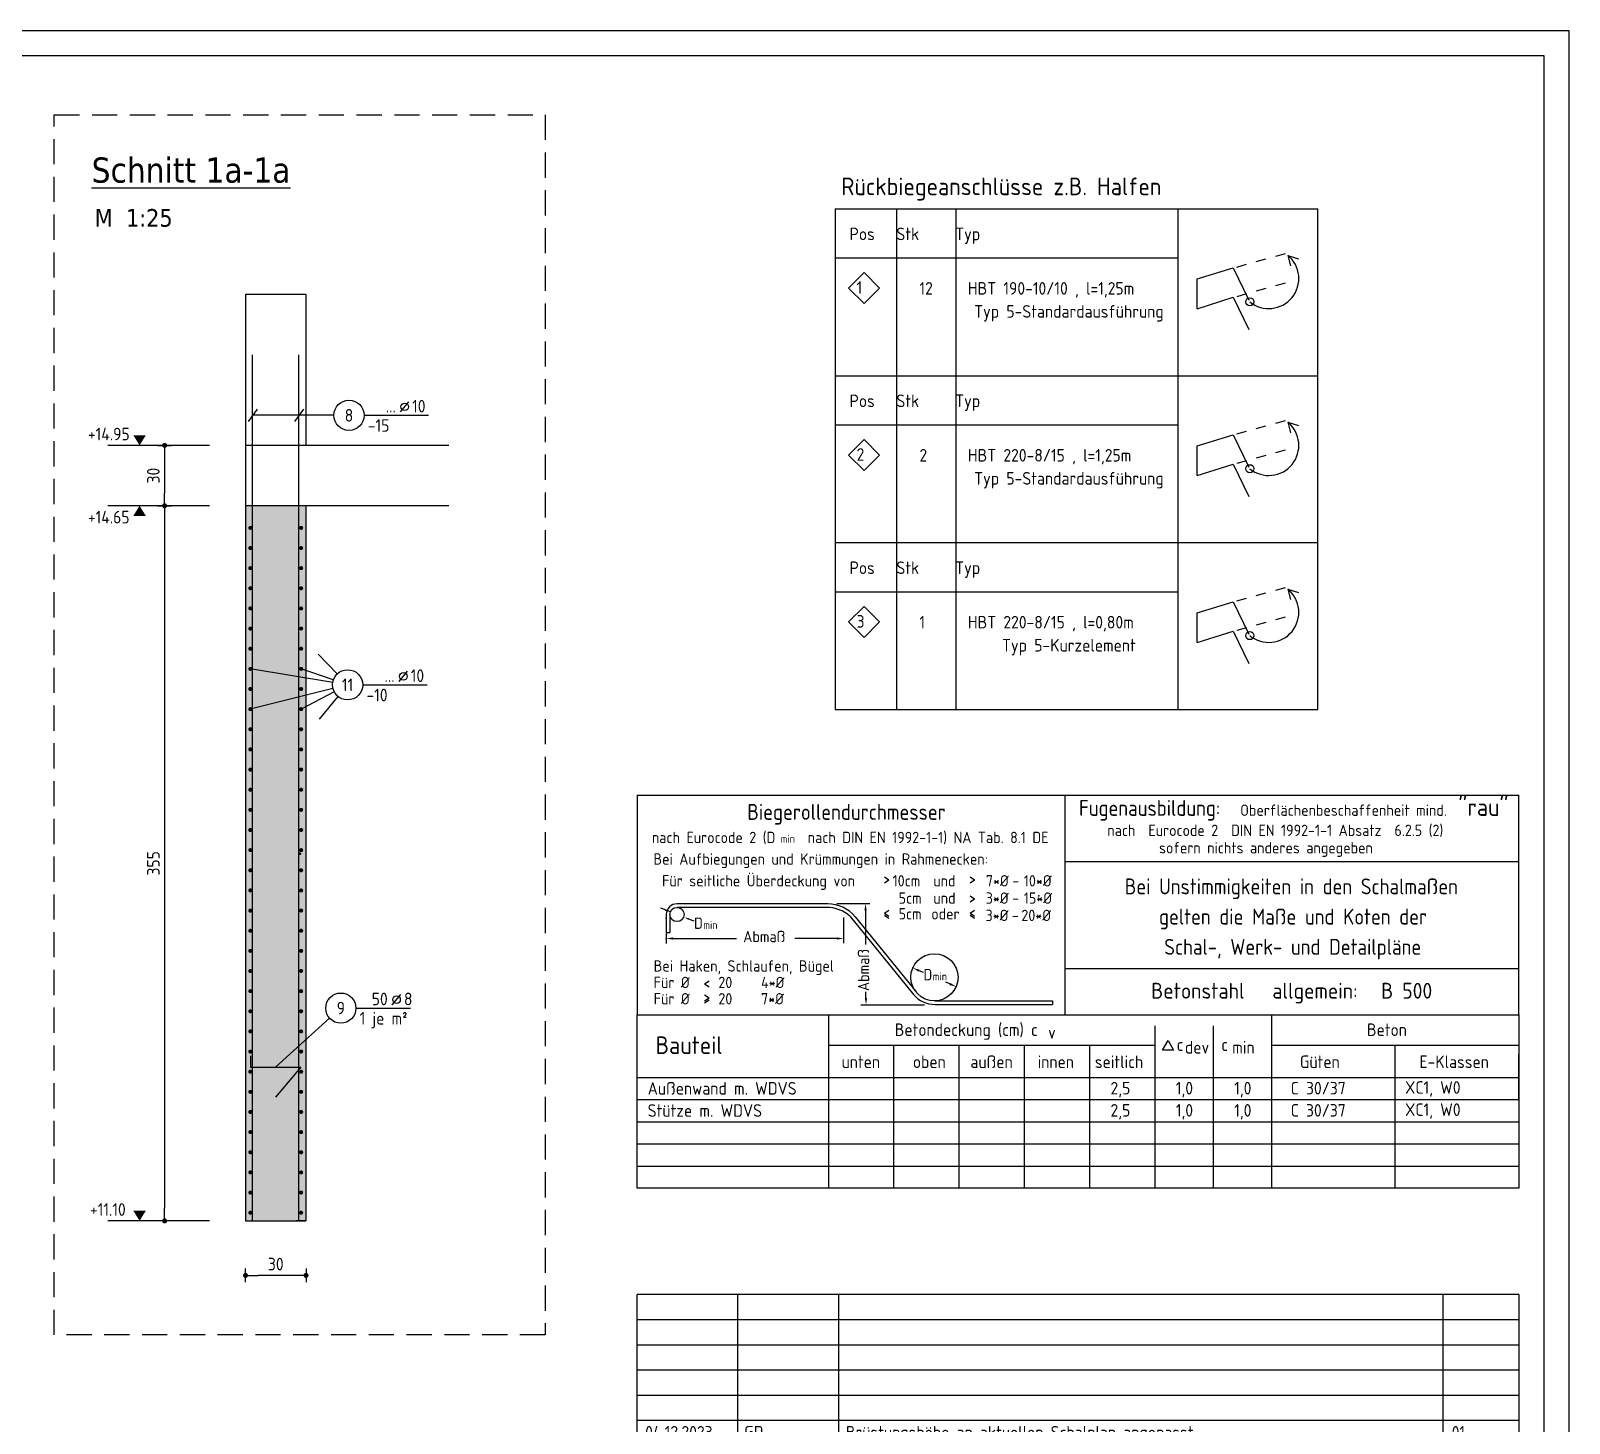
# Model space of a CAD drawing. Extents: x 28 to 142, y -30 to 32.
# Drawn here: x 84.14 to 99.41, y -3.14 to 10.69 of the extents above; entities that cross this region are included whole.
import ezdxf
from ezdxf.enums import TextEntityAlignment as Align

# ---------------------------------------------------------------- set-up
doc = ezdxf.new("R2010")
doc.units = 0
doc.header["$LTSCALE"] = 0.5
for name, pattern in [('AUSGEZOGEN', [1000.01, 1000, 0.01]), ('DOT', [0.175, 0.05, -0.125]), ('STRICHLINIE', [0.75, 0.5, -0.25])]:
    doc.linetypes.add(name, pattern=pattern)
for name, color, linetype in [('AFU', 7, 'Continuous'), ('BET-ANS', 7, 'Continuous'), ('BETON', 7, 'Continuous'), ('DETAIL', 7, 'Continuous'), ('grau_mittel', 7, 'Continuous'), ('HBT', 7, 'Continuous'), ('koten', 7, 'Continuous'), ('MASSE', 7, 'Continuous'), ('OBJEKT', 7, 'Continuous'), ('RAHMEN', 7, 'Continuous'), ('RND', 7, 'Continuous'), ('STEMPEL', 7, 'Continuous'), ('TEXT', 7, 'Continuous')]:
    doc.layers.add(name, color=color, linetype=linetype)
doc.layers.add('NOPLOT', color=7, linetype='Continuous', plot=False)
doc.styles.add('helv', font='tahoma.ttf')
doc.styles.add('liste', font='isocp-e.shx')
doc.styles.add('txt', font='isocp.shx')
doc.linetypes.add('AFU_50K', pattern='A,0.15,["/",Standard,S=0.2,R=0,X=-0.01,Y=-0.1],0.07,["/",Standard,S=0.2,R=0,X=-0.01,Y=-0.1],0.15', length=0.37)
doc.dimstyles.new('DOT_I', dxfattribs={"dimscale": 0.5, "dimtxt": 0.25, "dimasz": 0.25, "dimexe": 0.1, "dimexo": 0.3, "dimgap": 0.1, "dimtad": 1, "dimdec": 3, "dimzin": 3, "dimtxsty": 'txt', "dimblk": 'DOT', "dimblk1": 'DOT', "dimblk2": 'DOT', "dimsah": 1, "dimcen": 0.1, "dimse1": 1, "dimse2": 1, "dimazin": 0, "dimtfac": 1, "dimtdec": 4, "dimtix": 1, "dimtmove": 2, "dimatfit": 3, "dimfxl": 0, "dimtvp": 1, "dimtolj": 1, "dimtzin": 0, "dimarcsym": 0})

# ---------------------------------------------------------------- blocks, each defined once
blk = doc.blocks.new('Plankopf-ER')
at = {"layer": 'RAHMEN', "color": 7, "linetype": 'Continuous'}
for p, q in [((-0.5, 4.6), (-18, 4.6)), ((-18, 4.1), (-18, 4.6)), ((-16, 4.1), (-16, 4.6)), ((-14, 4.1), (-14, 4.6)), ((-2, 4.1), (-2, 4.6)), ((-0.5, 4.6), (-0.5, 4.1)), ((-0.5, 4.1), (-18, 4.1)), ((-18, 3.6), (-18, 4.1)), ((-16, 3.6), (-16, 4.1)), ((-14, 3.6), (-14, 4.1)), ((-2, 3.6), (-2, 4.1)), ((-0.5, 4.1), (-0.5, 3.6)), ((-0.5, 3.6), (-18, 3.6)), ((-18, 3.1), (-18, 3.6)), ((-16, 3.1), (-16, 3.6)), ((-14, 3.1), (-14, 3.6)), ((-2, 3.1), (-2, 3.6)), ((-0.5, 3.6), (-0.5, 3.1)), ((-0.5, 3.1), (-18, 3.1)), ((-18, 2.6), (-18, 3.1)), ((-16, 2.6), (-16, 3.1)), ((-14, 2.6), (-14, 3.1)), ((-2, 2.6), (-2, 3.1)), ((-0.5, 3.1), (-0.5, 2.6)), ((-0.5, 2.6), (-18, 2.6)), ((-18, 2.1), (-18, 2.6)), ((-16, 2.1), (-16, 2.6)), ((-14, 2.1), (-14, 2.6)), ((-2, 2.1), (-2, 2.6)), ((-0.5, 2.6), (-0.5, 2.1)), ((-0.5, 2.1), (-18, 2.1)), ((-18, 1.6), (-18, 2.1)), ((-16, 1.6), (-16, 2.1)), ((-14, 1.6), (-14, 2.1)), ((-2, 1.6), (-2, 2.1)), ((-0.5, 2.1), (-0.5, 1.6)), ((-0.5, 1.6), (-18, 1.6)), ((-18, 1.1), (-18, 1.6)), ((-16, 1.1), (-16, 1.6)), ((-14, 1.1), (-14, 1.6)), ((-2, 1.1), (-2, 1.6)), ((-0.5, 1.6), (-0.5, 1.1)), ((-0.5, 1.1), (-18, 1.1)), ((-18, 0.6), (-18, 1.1)), ((-16, 0.6), (-16, 1.1)), ((-14, 0.6), (-14, 1.1)), ((-2, 0.6), (-2, 1.1)), ((-0.5, 1.1), (-0.5, 0.6)), ((-0.5, 0.6), (-18, 0.6)), ((-18, 0.6), (-18, 0)), ((-16, 0.6), (-16, 0)), ((-14, 0.6), (-14, 0)), ((-2, 0.6), (-2, 0)), ((-0.5, 0.6), (-0.5, 0)), ((-0.5, 0), (-18, 0))]:
    blk.add_line(p, q, dxfattribs=at)
at = {"layer": 'RAHMEN', "color": 7, "linetype": 'Continuous', "style": 'txt'}
for tag, p in [('INDEX-D8', (-17.841, 4.242)), ('INDEX-N8', (-15.876, 4.242)), ('INDEX-X8', (-13.857, 4.242)), ('INDEX8', (-1.833, 4.242)), ('INDEX-D7', (-17.841, 3.742)), ('INDEX-N7', (-15.876, 3.742)), ('INDEX-X7', (-13.857, 3.742)), ('INDEX7', (-1.833, 3.742)), ('INDEX-D6', (-17.841, 3.242)), ('INDEX-N6', (-15.876, 3.242)), ('INDEX-X6', (-13.857, 3.242)), ('INDEX6', (-1.833, 3.242)), ('INDEX-D5', (-17.841, 2.742)), ('INDEX-N5', (-15.876, 2.742)), ('INDEX-X5', (-13.857, 2.742)), ('INDEX5', (-1.833, 2.742)), ('INDEX-D4', (-17.841, 2.242)), ('INDEX-N4', (-15.876, 2.242)), ('INDEX-X4', (-13.857, 2.242)), ('INDEX4', (-1.833, 2.242)), ('INDEX-D3', (-17.841, 1.742)), ('INDEX-N3', (-15.876, 1.742)), ('INDEX-X3', (-13.857, 1.742)), ('INDEX3', (-1.833, 1.742)), ('INDEX-D2', (-17.841, 1.242)), ('INDEX-N2', (-15.876, 1.242)), ('INDEX-X2', (-13.857, 1.242)), ('INDEX2', (-1.833, 1.242)), ('INDEX-D1', (-17.841, 0.742)), ('INDEX-N1', (-15.876, 0.742)), ('INDEX-X1', (-13.857, 0.742)), ('INDEX1', (-1.833, 0.742))]:
    blk.add_attdef(tag, p, '', height=0.25, dxfattribs=at)
at = {"layer": 'STEMPEL', "color": 7, "linetype": 'Continuous', "style": 'helv'}
for s, p in [('DATUM', (-17.833, 0.176)), ('NAME', (-15.853, 0.176)), ('ÄNDERUNGEN', (-13.833, 0.176))]:
    blk.add_text(s, height=0.25, dxfattribs=at).set_placement(p)
at = {"layer": 'STEMPEL', "color": 7, "linetype": 'Continuous', "style": 'helv', "width": 0.8}
blk.add_text('INDEX', height=0.25, dxfattribs=at).set_placement((-1.833, 0.176))
blk = doc.blocks.new('A1-35-0')
at = {"layer": 'RAHMEN'}
for p, q in [((118.9, 59.4), (0, 59.4)), ((118.9, 0), (118.9, 59.4))]:
    blk.add_line(p, q, dxfattribs=at)
at = {"layer": 'RAHMEN', "color": 5}
for p, q in [((118.4, 58.9), (2, 58.9)), ((118.4, 0.5), (118.4, 58.9))]:
    blk.add_line(p, q, dxfattribs=at)
blk = doc.blocks.new('DOT')
at = {"layer": 'MASSE', "color": 7, "linetype": 'Continuous'}
for p, q in [((0, 0), (-1, 0)), ((0, 0.54), (0, -0.54))]:
    blk.add_line(p, q, dxfattribs=at)
at = {"layer": 'MASSE', "color": 7, "linetype": 'Continuous', "const_width": 0.2}
blk.add_lwpolyline([(-0.1, 0, 1), (0.1, 0, 1)], format="xyb", close=True, dxfattribs=at)
blk = doc.blocks.new('*D51')
at = {"layer": 'DEFPOINTS', "color": 0, "linetype": 'AUSGEZOGEN', "transparency": 16777216}
for p in [(86.269, -1.67), (86.269, -1.67), (86.869, -1.67)]:
    blk.add_point(p, dxfattribs=at)
at = {"layer": 'MASSE', "color": 0, "linetype": 'AUSGEZOGEN', "lineweight": -2, "transparency": 16777216}
blk.add_line((86.744, -1.67), (86.394, -1.67), dxfattribs=at)
at = {"layer": 'MASSE', "color": 0, "linetype": 'AUSGEZOGEN', "lineweight": -2, "transparency": 16777216, "xscale": 0.125, "yscale": 0.125, "zscale": 0.125, "rotation": 180}
blk.add_blockref('DOT', (86.269, -1.67), dxfattribs=at)
at = {"layer": 'MASSE', "color": 0, "linetype": 'AUSGEZOGEN', "lineweight": -2, "transparency": 16777216, "xscale": 0.125, "yscale": 0.125, "zscale": 0.125}
blk.add_blockref('DOT', (86.869, -1.67), dxfattribs=at)
at = {"layer": 'MASSE', "color": 0, "linetype": 'AUSGEZOGEN', "transparency": 16777216, "insert": (86.569, -1.557), "char_height": 0.125, "attachment_point": 5, "style": 'txt'}
blk.add_mtext('\\A1;30', dxfattribs=at)
blk = doc.blocks.new('*D52')
at = {"layer": 'DEFPOINTS', "color": 0, "linetype": 'AUSGEZOGEN', "transparency": 16777216}
for p in [(85.466, 5.972), (85.466, -1.128), (85.466, -1.128)]:
    blk.add_point(p, dxfattribs=at)
at = {"layer": 'MASSE', "color": 0, "linetype": 'AUSGEZOGEN', "lineweight": -2, "transparency": 16777216}
blk.add_line((85.466, 5.847), (85.466, -1.003), dxfattribs=at)
at = {"layer": 'MASSE', "color": 0, "linetype": 'AUSGEZOGEN', "lineweight": -2, "transparency": 16777216, "xscale": 0.125, "yscale": 0.125, "zscale": 0.125}
for p, rotation in [((85.466, 5.972), 90), ((85.466, -1.128), 270)]:
    blk.add_blockref('DOT', p, dxfattribs=dict(at, rotation=rotation))
at = {"layer": 'MASSE', "color": 0, "linetype": 'AUSGEZOGEN', "transparency": 16777216, "insert": (85.354, 2.422), "char_height": 0.125, "attachment_point": 5, "rotation": 90, "style": 'txt'}
blk.add_mtext('\\A1;355', dxfattribs=at)
blk = doc.blocks.new('OKRD_O')
at = {"color": 0, "linetype": 'ByBlock'}
blk.add_solid([(-0.125, 0.202), (0.125, 0.202), (0, 0)], dxfattribs=at)
at = {"color": 0, "linetype": 'ByBlock', "style": 'txt'}
blk.add_attdef('OKRD', (0.25, 0.1), '', height=0.25, dxfattribs=at)
blk = doc.blocks.new('RND_LEI')
at = {"layer": 'RND', "color": 7, "linetype": 'Continuous'}
blk.add_line((1.022, 0.066), (1.19, 0.27), dxfattribs=at)
for centre, radius in [((0, 0), 0.3), ((1.106, 0.168), 0.075)]:
    blk.add_circle(centre, radius, dxfattribs=at)
at = {"layer": 'RND', "color": 7, "linetype": 'Continuous', "style": 'txt'}
blk.add_attdef('ANZ', text='', height=0.25, dxfattribs=at).set_placement((0.931, 0.057), align=Align.RIGHT)
for tag, p in [('DUM', (1.253, 0.057)), ('ABSTD', (1.674, 0.057)), ('POSTXT', (0.374, -0.327))]:
    blk.add_attdef(tag, p, '', height=0.25, dxfattribs=at)
blk.add_attdef('POSL', text='', height=0.25, dxfattribs=at).set_placement((0, 0), align=Align.MIDDLE)
blk = doc.blocks.new('lei_gre')
at = {"layer": 'RND', "color": 7, "linetype": 'Continuous'}
for p, q in [((-0.09, -0.12), (0.09, 0.12)), ((0, 0.15), (0, -0.15))]:
    blk.add_line(p, q, dxfattribs=at)
blk = doc.blocks.new('OKRD_U')
at = {"color": 0, "linetype": 'ByBlock'}
blk.add_solid([(-0.125, -0.202), (0.125, -0.202), (0, 0)], dxfattribs=at)
at = {"color": 0, "linetype": 'ByBlock', "style": 'txt'}
blk.add_attdef('OKRD', (0.25, -0.35), '', height=0.25, dxfattribs=at)
blk = doc.blocks.new('*D63')
at = {"layer": 'DEFPOINTS', "color": 0, "linetype": 'AUSGEZOGEN', "transparency": 16777216}
for p in [(85.466, 6.572), (85.466, 5.972), (85.466, 5.972)]:
    blk.add_point(p, dxfattribs=at)
at = {"layer": 'MASSE', "color": 0, "linetype": 'AUSGEZOGEN', "lineweight": -2, "transparency": 16777216}
blk.add_line((85.466, 6.447), (85.466, 6.097), dxfattribs=at)
at = {"layer": 'MASSE', "color": 0, "linetype": 'AUSGEZOGEN', "lineweight": -2, "transparency": 16777216, "xscale": 0.125, "yscale": 0.125, "zscale": 0.125}
for p, rotation in [((85.466, 6.572), 90), ((85.466, 5.972), 270)]:
    blk.add_blockref('DOT', p, dxfattribs=dict(at, rotation=rotation))
at = {"layer": 'MASSE', "color": 0, "linetype": 'AUSGEZOGEN', "transparency": 16777216, "insert": (85.354, 6.272), "char_height": 0.125, "attachment_point": 5, "rotation": 90, "style": 'txt'}
blk.add_mtext('\\A1;30', dxfattribs=at)

msp = doc.modelspace()

# ---------------------------------------------------------------- hatches: boundary and pattern name
at = {"layer": 'grau_mittel'}
h = msp.add_hatch(color=61, dxfattribs=at)
h.paths.add_polyline_path([(86.8687, 5.9723), (86.2687, 5.9723), (86.2687, 4.8723), (86.8687, 4.8723)])
h.paths.add_polyline_path([(86.2687, 0.6723), (86.8687, 0.6723), (86.8687, 4.8723), (86.2687, 4.8723)])
h.paths.add_polyline_path([(86.2687, -1.1277), (86.8687, -1.1277), (86.8687, 0.6723), (86.2687, 0.6723)])

# ---------------------------------------------------------------- linework, layer by layer
at = {"layer": 'AFU', "color": 8, "linetype": 'AFU_50K'}
for p, q in [((86.8687, 6.5723), (86.2687, 6.5723)), ((86.8687, 5.9723), (86.2687, 5.9723)), ((86.2687, -1.1277), (86.8687, -1.1277))]:
    msp.add_line(p, q, dxfattribs=at)
at = {"layer": 'BETON', "color": 6, "linetype": 'AUSGEZOGEN'}
for p, q in [((86.2687, 8.0723), (86.2687, -1.1277)), ((86.2687, 8.0723), (86.8687, 8.0723)), ((86.8687, 8.0723), (86.8687, 6.5723)), ((88.2851, 6.5723), (86.8687, 6.5723)), ((86.8687, 5.9723), (86.8687, -1.1277)), ((88.2851, 5.9723), (86.8687, 5.9723))]:
    msp.add_line(p, q, dxfattribs=at)
at = {"layer": 'DETAIL', "color": 102, "linetype": 'STRICHLINIE'}
msp.add_lwpolyline([(89.2421, 9.855), (89.2421, -2.2611), (84.3707, -2.2611), (84.3707, 9.855)], close=True, dxfattribs=at)
at = {"layer": 'HBT', "color": 5, "linetype": 'Continuous'}
for p, q in [((92.1203, 8.9216), (96.9098, 8.9216)), ((92.1203, 8.9216), (92.1203, 7.2641)), ((92.1203, 8.9216), (96.9098, 8.9216)), ((96.9098, 7.2641), (96.9098, 8.9216)), ((92.1203, 7.2641), (96.9098, 7.2641)), ((92.1203, 7.2641), (96.9098, 7.2641)), ((92.1203, 7.2641), (96.9098, 7.2641)), ((92.1203, 7.2641), (92.1203, 5.6067)), ((92.1203, 7.2641), (96.9098, 7.2641)), ((96.9098, 5.6067), (96.9098, 7.2641)), ((92.1203, 5.6067), (96.9098, 5.6067)), ((92.1203, 5.6067), (96.9098, 5.6067)), ((92.1203, 5.6067), (92.1203, 3.9492)), ((96.9098, 3.9492), (96.9098, 5.6067)), ((92.1203, 3.9492), (96.9098, 3.9492)), ((92.1203, 3.9492), (96.9098, 3.9492))]:
    msp.add_line(p, q, dxfattribs=at)
at = {"layer": 'koten', "color": 7, "linetype": 'AUSGEZOGEN'}
for p, q in [((85.9125, 6.5723), (84.9008, 6.5723)), ((85.9125, 5.9723), (84.9008, 5.9723)), ((85.9125, -1.1277), (84.9008, -1.1277))]:
    msp.add_line(p, q, dxfattribs=at)
at = {"layer": 'NOPLOT', "color": 191, "linetype": 'AUSGEZOGEN'}
for p, q in [((86.3387, -1.1277), (86.3667, -1.1277)), ((86.7987, -1.1277), (86.7707, -1.1277)), ((86.8687, -1.1277), (86.7707, -1.1277))]:
    msp.add_line(p, q, dxfattribs=at)
at = {"layer": 'OBJEKT', "color": 7, "linetype": 'Continuous'}
for p, q in [((92.73, 8.9216), (92.73, 7.2641)), ((93.3185, 8.9216), (93.3185, 7.2641)), ((95.5216, 8.9216), (95.5216, 7.2641)), ((92.73, 7.2641), (92.73, 5.6067)), ((93.3185, 7.2641), (93.3185, 5.6067)), ((95.5216, 7.2641), (95.5216, 5.6067)), ((92.73, 5.6067), (92.73, 3.9492)), ((93.3185, 5.6067), (93.3185, 3.9492)), ((95.5216, 5.6067), (95.5216, 3.9492))]:
    msp.add_line(p, q, dxfattribs=at)
at = {"layer": 'RAHMEN', "color": 5, "linetype": 'Continuous'}
for p, q in [((90.1553, 3.0982), (98.9053, 3.0982)), ((90.1553, 3.0982), (90.1553, 0.9191)), ((94.4046, 0.9191), (94.4046, 3.0982)), ((98.9053, 0.9191), (98.9053, 3.0982)), ((98.9053, 0.0656), (98.9053, 0.5279))]:
    msp.add_line(p, q, dxfattribs=at)
at = {"layer": 'RAHMEN', "color": 7, "linetype": 'AUSGEZOGEN'}
for p, q in [((94.4046, 2.4407), (98.9053, 2.4407)), ((92.6534, 2.2555), (92.6098, 2.286)), ((92.6534, 2.2555), (92.6098, 2.2249)), ((93.5033, 2.2555), (93.4597, 2.286)), ((93.5033, 2.2555), (93.4597, 2.2249)), ((93.5038, 2.0657), (93.4602, 2.0963)), ((93.5038, 2.0657), (93.4602, 2.0352)), ((92.6098, 1.9276), (92.6534, 1.9582)), ((92.6098, 1.9276), (92.6534, 1.8971)), ((92.6098, 1.9082), (92.6534, 1.8777)), ((93.4597, 1.9276), (93.5033, 1.9582)), ((93.4597, 1.9276), (93.5033, 1.8971)), ((93.4597, 1.9082), (93.5033, 1.8777)), ((94.4046, 1.3768), (98.9053, 1.3768)), ((90.8248, 1.2249), (90.8684, 1.2554)), ((90.8248, 1.2249), (90.8684, 1.1943)), ((90.8684, 1.084), (90.8248, 1.1146)), ((90.8684, 1.084), (90.8248, 1.0534)), ((90.8684, 1.0646), (90.8248, 1.034)), ((90.1553, 0.2966), (98.9053, 0.2966)), ((90.1553, 0.0766), (98.9053, 0.0766)), ((90.1553, -0.1434), (98.9053, -0.1434)), ((90.1553, -0.3634), (98.9053, -0.3634)), ((90.1553, -0.5834), (98.9053, -0.5834))]:
    msp.add_line(p, q, dxfattribs=at)
at = {"layer": 'RAHMEN', "color": 7, "linetype": 'Continuous'}
for p, q in [((92.0466, 2.02), (90.551, 2.02)), ((92.138, 2.0234), (92.4642, 2.0234)), ((90.485, 1.9395), (90.3917, 1.9754)), ((90.4447, 1.9137), (90.4447, 1.7366)), ((90.4801, 1.9137), (90.4801, 1.7366)), ((92.0339, 1.9846), (90.551, 1.9846)), ((90.6708, 1.868), (90.7178, 1.8499)), ((92.2046, 1.884), (92.2046, 1.6306)), ((92.2691, 1.8953), (92.899, 1.12)), ((92.3176, 1.8911), (92.9237, 1.145)), ((92.4218, 1.956), (92.4218, 1.6151)), ((90.4447, 1.7366), (90.4801, 1.7366)), ((90.4447, 1.7252), (90.4447, 1.6248)), ((90.5122, 1.6756), (91.1405, 1.6756)), ((92.1371, 1.6756), (91.7187, 1.6756)), ((92.9965, 1.3373), (92.9526, 1.3562)), ((93.2585, 1.2243), (93.2177, 1.2419)), ((92.4263, 1.0856), (92.4263, 1.1447)), ((92.0561, -0.7775), (92.0561, 0.9191)), ((92.3751, 1.0181), (93.0086, 1.0181)), ((93.1086, 1.0562), (94.2778, 1.0557)), ((93.1086, 1.0203), (94.2778, 1.0203)), ((94.2778, 1.0557), (94.2778, 1.0203)), ((96.4537, -0.8034), (96.4537, 0.9191)), ((95.2951, -0.8034), (95.2951, 0.8095)), ((95.8744, -0.8034), (95.8744, 0.8095)), ((92.7039, -0.8034), (92.7039, 0.6172)), ((93.3517, -0.8034), (93.3517, 0.6172)), ((93.9995, -0.8034), (93.9995, 0.6172)), ((94.6473, -0.8034), (94.6473, 0.6172)), ((97.6795, -0.8034), (97.6795, 0.6172)), ((92.0561, -0.8034), (92.0561, 0.2966)), ((95.2951, -0.8034), (95.2951, 0.2966))]:
    msp.add_line(p, q, dxfattribs=at)
at = {"layer": 'RAHMEN', "color": 1, "linetype": 'Continuous'}
for p, q in [((92.0561, 0.6172), (95.2951, 0.6172)), ((96.4537, 0.6172), (98.9053, 0.6172))]:
    msp.add_line(p, q, dxfattribs=at)
at = {"layer": 'RAHMEN', "color": 5, "linetype": 'AUSGEZOGEN'}
msp.add_lwpolyline([(90.1553, 0.9191), (98.9053, 0.9191), (98.9053, -0.8034), (90.1553, -0.8034)], close=True, dxfattribs=at)
at = {"layer": 'RAHMEN', "color": 1, "linetype": 'Continuous'}
msp.add_lwpolyline([(95.4239, 0.6618), (95.4784, 0.5674), (95.3694, 0.5674)], close=True, dxfattribs=at)
at = {"layer": 'RAHMEN', "color": 7, "linetype": 'Continuous'}
for centre, radius in [((90.551, 1.9137), 0.0709), ((93.1056, 1.2903), 0.2341)]:
    msp.add_circle(centre, radius, dxfattribs=at)
for centre, radius, start, end in [((90.551, 1.9137), 0.1063, 89.99998, 180), ((92.0466, 1.6709), 0.3491, 39.09564, 90), ((92.0339, 1.6303), 0.3543, 48.41068, 90), ((93.1086, 1.2903), 0.27, 219.09564, 270)]:
    msp.add_arc(centre, radius, start, end, dxfattribs=at)
for p in [(94.1428, 2.1008), (90.4447, 1.8727), (90.4447, 1.6756), (92.8906, 1.383), (93.3205, 1.1976)]:
    msp.add_point(p, dxfattribs=at)
for points in [[(92.4331, 1.956), (92.4106, 1.956), (92.4218, 2.0235)], [(90.433, 1.9502), (90.4393, 1.9665), (90.485, 1.9395)], [(90.6677, 1.8599), (90.6739, 1.8762), (90.6219, 1.8868)], [(90.5122, 1.6643), (90.5122, 1.6868), (90.4447, 1.6756)], [(92.1371, 1.6643), (92.1371, 1.6868), (92.2046, 1.6756)], [(92.9481, 1.3459), (92.957, 1.3666), (92.8906, 1.383)], [(93.2541, 1.214), (93.263, 1.2347), (93.3205, 1.1976)], [(92.4376, 1.0856), (92.4151, 1.0856), (92.4263, 1.0181)]]:
    msp.add_solid(points, dxfattribs=at)
at = {"layer": 'RND', "color": 1, "linetype": 'DOT'}
for p, q in [((96.1066, 8.3432), (96.5884, 8.4763)), ((96.1098, 8.0517), (96.5884, 8.1849)), ((96.1066, 6.6857), (96.5884, 6.8189)), ((96.1098, 6.3943), (96.5884, 6.5274)), ((96.1066, 5.0283), (96.5884, 5.1614)), ((96.1098, 4.7368), (96.5884, 4.87))]:
    msp.add_line(p, q, dxfattribs=at)
at = {"layer": 'RND', "color": 102, "linetype": 'AUSGEZOGEN'}
for p, q in [((96.6128, 8.459), (96.7193, 8.4254)), ((96.6128, 8.459), (96.6381, 8.3553)), ((87.1456, 6.8707), (86.3387, 6.8707)), ((96.6128, 6.8015), (96.7193, 6.7679)), ((96.6128, 6.8015), (96.6381, 6.6979)), ((96.6128, 5.1441), (96.7193, 5.1105)), ((96.6128, 5.1441), (96.6381, 5.0404)), ((87.1784, 4.3029), (86.9907, 4.4998)), ((87.1339, 4.2186), (86.3164, 4.353)), ((87.1401, 4.2431), (86.821, 4.353)), ((87.1364, 4.1579), (86.3164, 3.953)), ((87.149, 4.1247), (86.821, 3.953)), ((87.1858, 4.0791), (86.9982, 3.8543)), ((87.1033, 0.8837), (86.5674, 0.3985))]:
    msp.add_line(p, q, dxfattribs=at)
at = {"layer": 'RND', "color": 1, "linetype": 'AUSGEZOGEN'}
for p, q in [((95.7126, 8.2256), (96.0699, 8.3336)), ((96.0699, 8.3336), (96.2272, 8.014)), ((95.7126, 7.9292), (95.7126, 8.2256)), ((95.7126, 7.9292), (96.0699, 8.0422)), ((96.0699, 8.0422), (96.2272, 7.7225)), ((95.7126, 6.5682), (96.0699, 6.6762)), ((95.7126, 6.2718), (95.7126, 6.5682)), ((96.0699, 6.6762), (96.2272, 6.3565)), ((95.7126, 6.2718), (96.0699, 6.3847)), ((96.0699, 6.3847), (96.2272, 6.0651)), ((95.7126, 4.9107), (96.0699, 5.0187)), ((95.7126, 4.6143), (95.7126, 4.9107)), ((96.0699, 5.0187), (96.2272, 4.6991)), ((95.7126, 4.6143), (96.0699, 4.7273)), ((96.0699, 4.7273), (96.2272, 4.4076))]:
    msp.add_line(p, q, dxfattribs=at)
at = {"layer": 'RND', "color": 7, "linetype": 'AUSGEZOGEN'}
for p, q in [((87.4456, 6.8707), (88.0856, 6.8707)), ((87.4319, 4.1943), (88.0719, 4.1943)), ((87.3645, 0.9843), (87.9045, 0.9843))]:
    msp.add_line(p, q, dxfattribs=at)
for points in [[(92.5605, 8.134), (92.4066, 8.2878), (92.2528, 8.134), (92.4066, 7.9802)], [(92.5605, 6.4765), (92.4066, 6.6304), (92.2528, 6.4765), (92.4066, 6.3227)], [(92.5605, 4.8191), (92.4066, 4.9729), (92.2528, 4.8191), (92.4066, 4.6653)]]:
    msp.add_lwpolyline(points, close=True, dxfattribs=at)
at = {"layer": 'RND', "color": 1, "linetype": 'AUSGEZOGEN'}
for points in [[(86.3387, -1.1277), (86.3387, 7.4723)], [(86.7987, -1.1277), (86.7987, 7.4723)], [(86.3182, 0.5098), (86.3182, 0.3985), (86.8166, 0.3985), (86.5666, 0.0994)]]:
    msp.add_lwpolyline(points, dxfattribs=at)
at = {"layer": 'RND', "color": 7, "linetype": 'AUSGEZOGEN'}
for points, const_width in [([(86.3064, 5.753, 1), (86.3264, 5.753, 1)], 0.02), ([(86.831, 5.753, -1), (86.811, 5.753, -1)], 0.02), ([(86.3064, 5.553, 1), (86.3264, 5.553, 1)], 0.02), ([(86.831, 5.553, -1), (86.811, 5.553, -1)], 0.02), ([(86.3064, 5.353, 1), (86.3264, 5.353, 1)], 0.02), ([(86.831, 5.353, -1), (86.811, 5.353, -1)], 0.02), ([(86.3064, 5.153, 1), (86.3264, 5.153, 1)], 0.02), ([(86.831, 5.153, -1), (86.811, 5.153, -1)], 0.02), ([(86.3064, 4.953, 1), (86.3264, 4.953, 1)], 0.02), ([(86.831, 4.953, -1), (86.811, 4.953, -1)], 0.02), ([(86.3064, 4.753, 1), (86.3264, 4.753, 1)], 0.02), ([(86.831, 4.753, -1), (86.811, 4.753, -1)], 0.02), ([(86.3064, 4.553, 1), (86.3264, 4.553, 1)], 0.02), ([(86.831, 4.553, -1), (86.811, 4.553, -1)], 0.02), ([(86.3064, 4.353, 1), (86.3264, 4.353, 1)], 0.02), ([(86.831, 4.353, -1), (86.811, 4.353, -1)], 0.02), ([(86.3064, 4.153, 1), (86.3264, 4.153, 1)], 0.02), ([(86.831, 4.153, -1), (86.811, 4.153, -1)], 0.02), ([(86.3064, 3.953, 1), (86.3264, 3.953, 1)], 0.02), ([(86.831, 3.953, -1), (86.811, 3.953, -1)], 0.02), ([(86.3064, 3.753, 1), (86.3264, 3.753, 1)], 0.02), ([(86.831, 3.753, -1), (86.811, 3.753, -1)], 0.02), ([(86.3064, 3.553, 1), (86.3264, 3.553, 1)], 0.02), ([(86.831, 3.553, -1), (86.811, 3.553, -1)], 0.02), ([(86.3064, 3.353, 1), (86.3264, 3.353, 1)], 0.02), ([(86.831, 3.353, -1), (86.811, 3.353, -1)], 0.02), ([(86.3064, 3.153, 1), (86.3264, 3.153, 1)], 0.02), ([(86.831, 3.153, -1), (86.811, 3.153, -1)], 0.02), ([(86.3064, 2.953, 1), (86.3264, 2.953, 1)], 0.02), ([(86.831, 2.953, -1), (86.811, 2.953, -1)], 0.02), ([(86.3064, 2.753, 1), (86.3264, 2.753, 1)], 0.02), ([(86.831, 2.753, -1), (86.811, 2.753, -1)], 0.02), ([(86.3064, 2.553, 1), (86.3264, 2.553, 1)], 0.02), ([(86.8014, 2.5188, 1), (86.8154, 2.5188, 1)], 0.014), ([(86.831, 2.553, -1), (86.811, 2.553, -1)], 0.02), ([(86.3064, 2.353, 1), (86.3264, 2.353, 1)], 0.02), ([(86.831, 2.353, -1), (86.811, 2.353, -1)], 0.02), ([(86.3064, 2.153, 1), (86.3264, 2.153, 1)], 0.02), ([(86.831, 2.153, -1), (86.811, 2.153, -1)], 0.02), ([(86.3064, 1.953, 1), (86.3264, 1.953, 1)], 0.02), ([(86.831, 1.953, -1), (86.811, 1.953, -1)], 0.02), ([(86.3064, 1.753, 1), (86.3264, 1.753, 1)], 0.02), ([(86.831, 1.753, -1), (86.811, 1.753, -1)], 0.02), ([(86.3064, 1.553, 1), (86.3264, 1.553, 1)], 0.02), ([(86.831, 1.553, -1), (86.811, 1.553, -1)], 0.02), ([(86.3064, 1.353, 1), (86.3264, 1.353, 1)], 0.02), ([(86.831, 1.353, -1), (86.811, 1.353, -1)], 0.02), ([(86.3064, 1.153, 1), (86.3264, 1.153, 1)], 0.02), ([(86.831, 1.153, -1), (86.811, 1.153, -1)], 0.02), ([(86.3064, 0.953, 1), (86.3264, 0.953, 1)], 0.02), ([(86.831, 0.953, -1), (86.811, 0.953, -1)], 0.02), ([(86.3064, 0.753, 1), (86.3264, 0.753, 1)], 0.02), ([(86.831, 0.753, -1), (86.811, 0.753, -1)], 0.02), ([(86.3064, 0.553, 1), (86.3264, 0.553, 1)], 0.02), ([(86.831, 0.553, -1), (86.811, 0.553, -1)], 0.02), ([(86.3064, 0.353, 1), (86.3264, 0.353, 1)], 0.02), ([(86.831, 0.353, -1), (86.811, 0.353, -1)], 0.02), ([(86.3064, 0.153, 1), (86.3264, 0.153, 1)], 0.02), ([(86.831, 0.153, -1), (86.811, 0.153, -1)], 0.02), ([(86.3064, -0.047, 1), (86.3264, -0.047, 1)], 0.02), ([(86.831, -0.047, -1), (86.811, -0.047, -1)], 0.02), ([(86.3064, -0.247, 1), (86.3264, -0.247, 1)], 0.02), ([(86.831, -0.247, -1), (86.811, -0.247, -1)], 0.02), ([(86.3064, -0.447, 1), (86.3264, -0.447, 1)], 0.02), ([(86.831, -0.447, -1), (86.811, -0.447, -1)], 0.02), ([(86.3064, -0.647, 1), (86.3264, -0.647, 1)], 0.02), ([(86.831, -0.647, -1), (86.811, -0.647, -1)], 0.02), ([(86.3064, -0.847, 1), (86.3264, -0.847, 1)], 0.02), ([(86.831, -0.847, -1), (86.811, -0.847, -1)], 0.02), ([(86.3064, -1.047, 1), (86.3264, -1.047, 1)], 0.02), ([(86.831, -1.047, -1), (86.811, -1.047, -1)], 0.02)]:
    msp.add_lwpolyline(points, format="xyb", close=True, dxfattribs=dict(at, const_width=const_width))
for centre in [(96.2356, 7.9979), (96.2356, 6.3405), (96.2356, 4.683)]:
    msp.add_circle(centre, 0.04, dxfattribs=at)
at = {"layer": 'RND', "color": 102, "linetype": 'AUSGEZOGEN'}
for centre in [(96.424, 8.2287), (96.424, 6.5712), (96.424, 4.9138)]:
    msp.add_arc(centre, 0.2979, 230.77636, 50.64229, dxfattribs=at)
at = {"layer": 'TEXT', "color": 7, "linetype": 'Continuous'}
for p, q in [((92.1203, 8.4338), (95.5216, 8.4338)), ((92.1203, 6.7764), (95.5216, 6.7764)), ((92.1203, 5.1189), (95.5216, 5.1189))]:
    msp.add_line(p, q, dxfattribs=at)

# ---------------------------------------------------------------- block references
at = {"layer": 'BET-ANS', "xscale": 0.5, "yscale": 0.5, "zscale": 0.5}
msp.add_blockref('Plankopf-ER', (99.1553, -4.1609), dxfattribs=at).add_auto_attribs({'INDEX1': 'V1', 'INDEX-N1': 'GD', 'INDEX-D1': '12.09.2023', 'INDEX-X1': 'Plan erstellt', 'INDEX2': '00', 'INDEX-N2': 'GD', 'INDEX-D2': '05.10.2023', 'INDEX-X2': 'Freigabe durch Prüfingenieur', 'INDEX3': '01', 'INDEX-N3': 'GD', 'INDEX-D3': '04.12.2023', 'INDEX-X3': 'Brüstungshöhe an aktuellen Schalplan angepasst'})
at = {"layer": 'koten', "color": 7, "linetype": 'AUSGEZOGEN'}
ref = msp.add_blockref('OKRD_O', (85.2174, 6.5723), dxfattribs=dict(at, xscale=-0.5, yscale=0.5, zscale=0.5))
ref.add_attrib('OKRD', '+14.95', (84.7048, 6.6223), dxfattribs={"layer": '0', "color": 0, "linetype": 'ByBlock', "height": 0.125, "style": 'txt'})
ref = msp.add_blockref('OKRD_U', (85.2174, 5.9723), dxfattribs=dict(at, xscale=-0.5, yscale=0.5, zscale=0.5))
ref.add_attrib('OKRD', '+14.65', (84.7048, 5.7973), dxfattribs={"layer": '0', "color": 0, "linetype": 'ByBlock', "height": 0.125, "style": 'txt'})
ref = msp.add_blockref('OKRD_O', (85.2174, -1.1277), dxfattribs=dict(at, xscale=-0.5, yscale=0.5, zscale=0.5))
ref.add_attrib('OKRD', '+11.10', (84.7248, -1.0777), dxfattribs={"layer": '0', "color": 0, "linetype": 'ByBlock', "height": 0.125, "style": 'txt'})
at = {"layer": 'RAHMEN', "color": 7, "linetype": 'AUSGEZOGEN', "xscale": 0.5, "yscale": 0.5, "zscale": 0.5}
msp.add_blockref('A1-35-0', (39.9553, -19.0109), dxfattribs=at)
at = {"layer": 'RND', "color": 7, "linetype": 'AUSGEZOGEN', "xscale": 0.5, "yscale": 0.5, "zscale": 0.5}
for p, values in [((87.2956, 6.8707), {'POSL': '8', 'DUM': '10', 'ANZ': '...', 'POSTXT': '-15'}), ((87.2819, 4.1943), {'POSL': '11', 'DUM': '10', 'ANZ': '...', 'POSTXT': '-10'}), ((87.2145, 0.9843), {'POSL': '9', 'DUM': '8', 'ANZ': '50', 'POSTXT': '1 je m²'})]:
    msp.add_blockref('RND_LEI', p, dxfattribs=at).add_auto_attribs(values)
at = {"layer": 'RND', "color": 102, "linetype": 'AUSGEZOGEN', "xscale": 0.5, "yscale": 0.5, "zscale": 0.5, "rotation": 180}
for p in [(86.3387, 6.8707), (86.7987, 6.8707)]:
    msp.add_blockref('lei_gre', p, dxfattribs=at)

# ---------------------------------------------------------------- texts
at = {"layer": 'HBT', "color": 7, "linetype": 'Continuous', "style": 'liste'}
for s, p in [('  Pos   Stk     Typ          ', (92.1203, 8.6095)), ('   1  ', (92.1189, 8.0769)), ('12', (92.9569, 8.0687)), ('HBT 190-10/10 , l=1,25m', (93.4369, 8.0687)), ('  Pos   Stk     Typ          ', (92.1203, 6.952)), ('   2  ', (92.1189, 6.4194)), ('2', (92.9569, 6.4113)), ('HBT 220-8/15 , l=1,25m', (93.4369, 6.4113)), ('  Pos   Stk     Typ          ', (92.1203, 5.2946)), ('   3  ', (92.1189, 4.762)), ('1', (92.9569, 4.7538)), ('HBT 220-8/15 , l=0,80m', (93.4369, 4.7538))]:
    msp.add_text(s, height=0.125, dxfattribs=at).set_placement(p)
at = {"layer": 'RAHMEN', "color": 1, "linetype": 'Continuous', "style": 'txt', "width": 0.95}
for s, p in [('Biegerollendurchmesser', (92.2332, 2.8539)), ('Fugenausbildung:', (95.2414, 2.8934)), ('Bei Unstimmigkeiten in den Schalmaßen', (96.6478, 2.1141)), ('gelten die Maße und Koten der', (96.6648, 1.8141)), ('Schal-, Werk- und Detailpläne', (96.6613, 1.5141))]:
    msp.add_text(s, height=0.1575, dxfattribs=at).set_placement(p, align=Align.CENTER)
at = {"layer": 'RAHMEN', "color": 7, "linetype": 'Continuous', "style": 'txt'}
for s, p in [('Oberflächenbeschaffenheit mind.', (96.1398, 2.8934)), ('nach  Eurocode 2  DIN EN 1992-1-1 Absatz  6.2.5 (2)', (94.8216, 2.6935)), ('sofern nichts anderes angegeben', (95.3348, 2.5203)), ('Bei Aufbiegungen und Krümmungen in Rahmenecken:', (90.3171, 2.4086)), ('10cm', (92.6904, 2.1925)), ('und', (93.0947, 2.1925)), ('7*%%C', (93.6163, 2.1925)), ('10*%%C', (93.9928, 2.1925)), ('-', (93.8778, 2.1925)), ('5cm', (92.7507, 2.0206)), ('und', (93.0952, 2.0206)), ('3*%%C', (93.6149, 2.0206)), ('-', (93.8764, 2.0206)), ('15*%%C', (93.9928, 2.0206)), ('D', (90.72, 1.7712)), ('5cm', (92.7498, 1.8646)), ('oder', (93.0744, 1.8646)), ('3*%%C', (93.6134, 1.8488)), ('-', (93.8749, 1.8488)), ('20*%%C', (93.9683, 1.8488)), ('Abmaß', (91.208, 1.6391)), ('Bei Haken, Schlaufen, Bügel', (90.3193, 1.3469)), ('Für %%C', (90.3191, 1.183)), ('20', (90.9611, 1.183)), ('4*%%C', (91.385, 1.183)), ('D', (92.9972, 1.2608)), ('Für %%C', (90.3193, 1.021)), ('20', (90.9613, 1.021)), ('7*%%C', (91.385, 1.021))]:
    msp.add_text(s, height=0.1125, dxfattribs=at).set_placement(p)
msp.add_text('nach Eurocode 2 (D     nach DIN EN 1992-1-1) NA Tab. 8.1 DE', height=0.1125, dxfattribs=at).set_placement((92.2694, 2.6229), align=Align.CENTER)
msp.add_text('Für seitliche Überdeckung von', height=0.1125, dxfattribs=at).set_placement((92.3181, 2.1925), align=Align.RIGHT)
msp.add_text('Abmaß', height=0.1125, rotation=90, dxfattribs=at).set_placement((92.4583, 1.1533))
at = {"layer": 'RAHMEN', "color": 1, "linetype": 'Continuous', "style": 'txt'}
for s, height, p in [('Betonstahl', 0.1575, (95.2561, 1.0781)), ('allgemein:', 0.1575, (96.4594, 1.0781)), ('B 500 ', 0.1575, (97.5381, 1.0781)), ('Betondeckung (cm) c', 0.125, (92.7116, 0.7073)), ('v', 0.125, (94.2333, 0.6808)), ('Beton', 0.125, (97.3979, 0.7073)), ('Bauteil', 0.175, (90.3381, 0.5289)), ('c', 0.125, (95.51, 0.559)), ('dev', 0.125, (95.5916, 0.5325)), ('c', 0.125, (95.9523, 0.559)), ('min', 0.125, (96.0608, 0.5325))]:
    msp.add_text(s, height=height, dxfattribs=at).set_placement(p)
at = {"layer": 'TEXT', "color": 6, "linetype": 'AUSGEZOGEN', "style": 'helv'}
msp.add_text('%%USchnitt 1a-1a', height=0.25, dxfattribs=at).set_placement((84.7419, 9.1809))
at = {"layer": 'TEXT', "color": 1, "linetype": 'AUSGEZOGEN'}
for s, style, p in [('Rückbiegeanschlüsse z.B. Halfen', 'txt', (92.1816, 9.0561)), ('M  1:25', 'helv', (84.7726, 8.7434))]:
    msp.add_text(s, height=0.175, dxfattribs=dict(at, style=style)).set_placement(p)
at = {"layer": 'TEXT', "color": 7, "linetype": 'Continuous', "style": 'txt'}
for s, p in [('Typ 5-Standardausführung', (94.4404, 7.8398)), ('Typ 5-Standardausführung', (94.4404, 6.1823)), ('Typ 5-Kurzelement', (94.4404, 4.5249))]:
    msp.add_text(s, height=0.125, dxfattribs=at).set_placement(p, align=Align.CENTER)
at = {"layer": 'TEXT', "color": 1, "style": 'txt'}
msp.add_text('"rau"', height=0.175, dxfattribs=at).set_placement((98.3047, 2.893))
at = {"layer": 'TEXT', "color": 7, "linetype": 'AUSGEZOGEN', "style": 'txt'}
for s, height, p in [('min', 0.08016, (91.5791, 2.6252)), ('min', 0.08016, (90.8106, 1.7699)), ('min', 0.08016, (93.0877, 1.2594)), ('unten', 0.125, (92.1841, 0.3891)), ('oben', 0.125, (92.8916, 0.3891)), ('außen', 0.125, (93.463, 0.3891)), ('innen', 0.125, (94.1297, 0.3891)), ('seitlich', 0.125, (94.6974, 0.3891)), ('Güten', 0.125, (96.7317, 0.3891)), ('E-Klassen', 0.125, (97.9193, 0.3891)), ('Außenwand m. WDVS', 0.125, (90.2597, 0.125)), ('2,5', 0.125, (94.853, 0.1269)), ('1,0', 0.125, (95.5008, 0.1269)), ('1,0', 0.125, (96.0801, 0.1269)), ('C 30/37', 0.125, (96.6408, 0.1269)), ('XC1, W0', 0.125, (97.7769, 0.1337)), ('Stütze m. WDVS', 0.125, (90.2597, -0.095)), ('2,5', 0.125, (94.853, -0.0931)), ('1,0', 0.125, (95.5008, -0.0931)), ('1,0', 0.125, (96.0801, -0.0931)), ('C 30/37', 0.125, (96.6408, -0.0931)), ('XC1, W0', 0.125, (97.7769, -0.0863))]:
    msp.add_text(s, height=height, dxfattribs=at).set_placement(p)

# ---------------------------------------------------------------- dimensions: what is measured, and where the dimension line sits
at = {"layer": 'MASSE', "color": 7, "linetype": 'AUSGEZOGEN'}
for base, p1, p2, picture, middle in [((85.4663, 5.9723), (85.4663, 6.5723), (85.4663, 5.9723), '*D63', (85.3538, 6.2723)), ((85.4663, -1.1277), (85.4663, 5.9723), (85.4663, -1.1277), '*D52', (85.3538, 2.4223))]:
    dim = msp.add_linear_dim(base=base, p1=p1, p2=p2, angle=90, dimstyle='DOT_I', override={"dimdec": 0, "dimlfac": 50}, dxfattribs=at)
    dim.commit()
    dim.dimension.update_dxf_attribs({"geometry": picture, "text_midpoint": middle})
dim = msp.add_linear_dim(base=(86.2687, -1.6696), p1=(86.8687, -1.6696), p2=(86.2687, -1.6696), dimstyle='DOT_I', override={"dimdec": 0, "dimlfac": 50}, dxfattribs=at)
dim.commit()
dim.dimension.update_dxf_attribs({"geometry": '*D51', "text_midpoint": (86.5687, -1.5571)})

doc.saveas('drawing.dxf')
